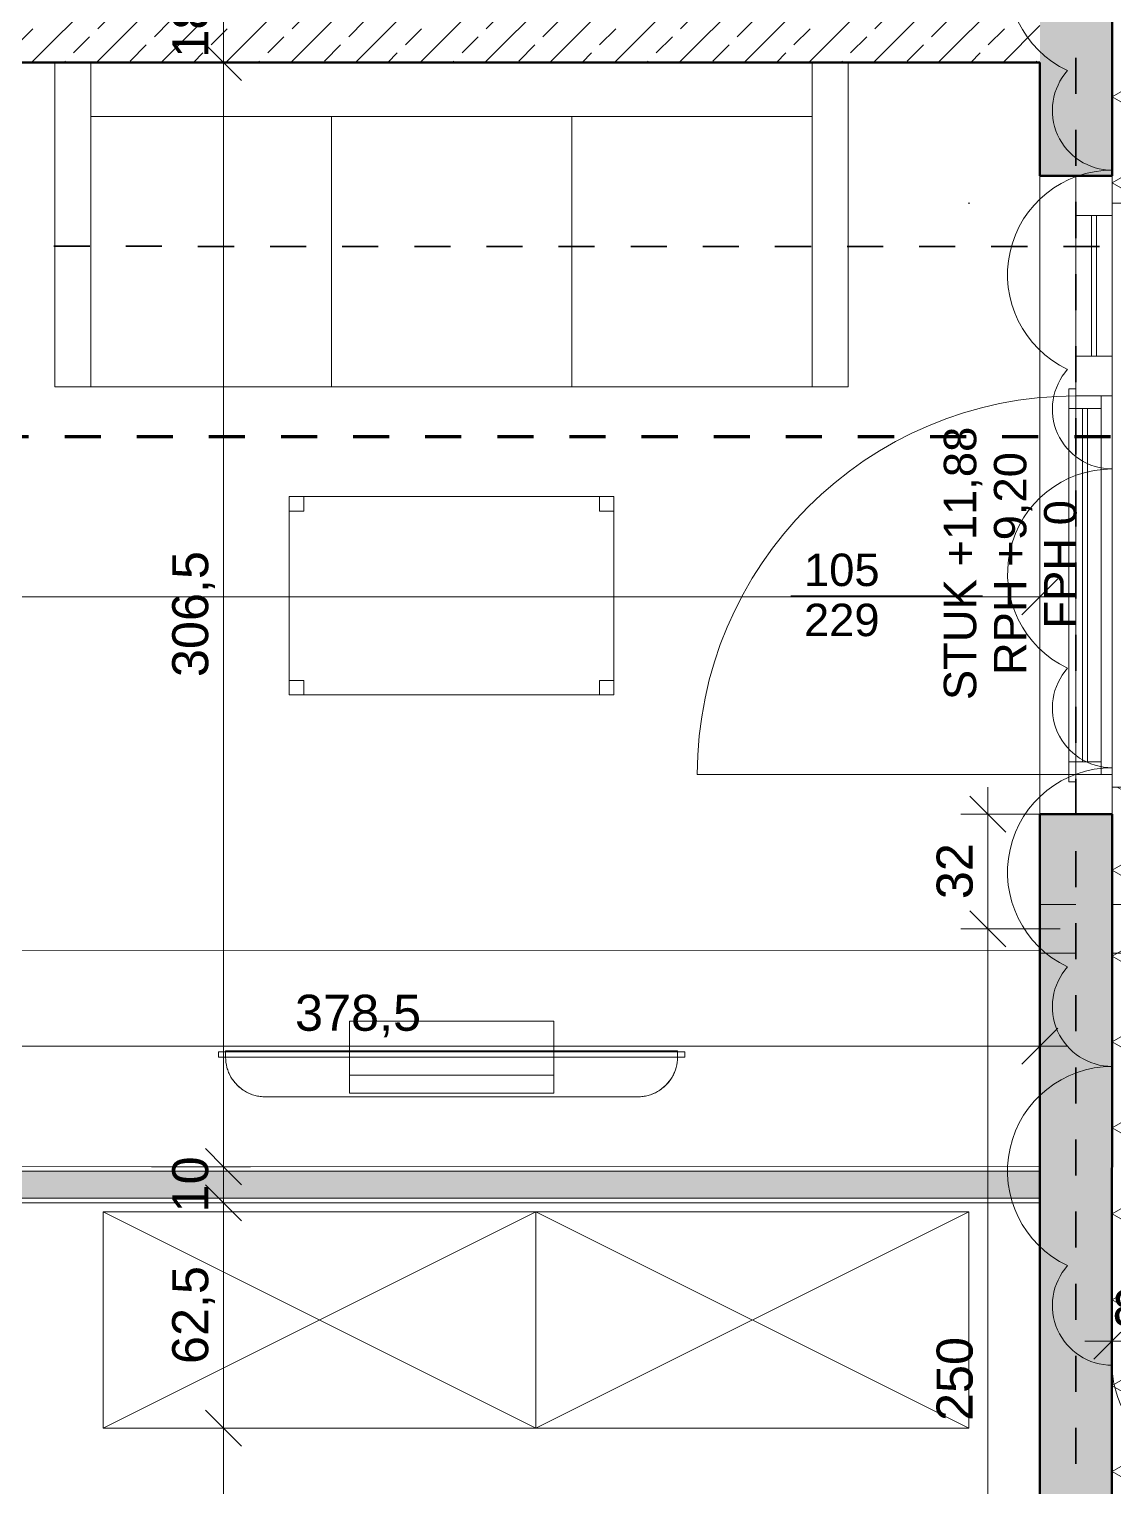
# Model space of a CAD drawing. Header units: metres. Extents: x -67.4 to -27.2, y 43.9 to 89.6.
# Drawn here: x -40.511 to -37.503, y 65.463 to 69.506 of the extents above; entities that cross this region are included whole.
import ezdxf

# ---------------------------------------------------------------- set-up
doc = ezdxf.new("R2010")
doc.units = ezdxf.units.M
for name, pattern in [('Achse', [0.009, 0.005, -0.002, 0, -0.002]), ('Strich Punkt Mittel', [0.015875, 0.00635, -0.004763, 0, -0.004763]), ('Verdeckt', [0.003, 0.002, -0.001])]:
    doc.linetypes.add(name, pattern=pattern)
for name, color, linetype, lineweight in [('A-DETL-GENF_', 92, 'Continuous', 13), ('A-GLAZ-IDEN_', 152, 'Continuous', 9), ('A_2D', 7, 'Continuous', 13), ('A_Bemassung-50_', 4, 'Continuous', 9), ('A_Bemassung_', 4, 'Continuous', 9), ('A_Decken', 8, 'Continuous', 13), ('A_Durchbruch', 7, 'Verdeckt', 5), ('A_Moebel', 6, 'Continuous', 13), ('A_Raeume_', 7, 'Continuous', 5), ('A_Raster_', 1, 'Continuous', 9), ('A_Waende', 7, 'Continuous', 13), ('G-ANNO-REVC_', 71, 'Continuous', 9), ('G-ANNO-SYMB_', 111, 'Continuous', 9)]:
    doc.layers.add(name, color=color, linetype=linetype, lineweight=lineweight)
doc.styles.add('Arial_2', font='arial.ttf', dxfattribs={"height": 0.09})
doc.styles.add('Arial_5', font='arial.ttf', dxfattribs={"height": 0.1})
doc.dimstyles.new('WGA-Bemaßung_4', dxfattribs={"dimscale": 0.3048, "dimtxt": 0.102026, "dimasz": 0.328084, "dimexe": 0.246063, "dimexo": 0.0625, "dimgap": 0.04101, "dimtad": 1, "dimdec": 1, "dimlfac": 100, "dimrnd": 0.5, "dimdsep": 46, "dimtxsty": 'Arial_5', "dimblk1": 'OBLIQUE', "dimblk2": 'OBLIQUE', "dimsah": 1, "dimcen": 0.09, "dimdle": 0.246063, "dimazin": 2, "dimtfac": 1, "dimtdec": 4, "dimtix": 1, "dimtmove": 2, "dimatfit": 3, "dimfxl": 0.656168, "dimfxlon": 1, "dimtvp": 1, "dimtolj": 1, "dimtzin": 0, "dimarcsym": 2})
doc.dimstyles.new('WGA-Bemaßung_5', dxfattribs={"dimscale": 0.3048, "dimtxt": 0.102026, "dimasz": 0.328084, "dimexe": 0.246063, "dimexo": 0.0625, "dimgap": 0.04101, "dimtad": 1, "dimdec": 1, "dimlfac": 100, "dimrnd": 0.5, "dimdsep": 46, "dimtxsty": 'Arial_5', "dimblk1": 'OBLIQUE', "dimblk2": 'OBLIQUE', "dimsah": 1, "dimcen": 0.09, "dimdle": 0.246063, "dimazin": 2, "dimtfac": 1, "dimtdec": 4, "dimtix": 1, "dimtmove": 0, "dimatfit": 3, "dimfxl": 0.656168, "dimfxlon": 1, "dimtvp": 1, "dimtolj": 1, "dimtzin": 0, "dimarcsym": 2})
pattern_1 = [(45, (0, 0), (-0.08980256, 0.08980256), []), (45, (0.0898, 0), (-0.08980256, 0.08980256), [0.0635, -0.03175])]

# ---------------------------------------------------------------- blocks, each defined once
blk = doc.blocks.new('Moeb_Tisch - 900x550-V23-263_PP_03DG_BT2')
at = {"layer": 'A_Moebel', "color": 8}
for p, q in [((-0.0741, 0.8106), (-0.6241, 0.8106)), ((-0.6241, 0.8106), (-0.6241, -0.0894)), ((-0.5841, 0.8106), (-0.6241, 0.8106)), ((-0.6241, 0.8106), (-0.6241, 0.7706)), ((-0.6241, 0.7706), (-0.6241, 0.8106)), ((-0.6241, 0.8106), (-0.5841, 0.8106)), ((-0.0741, 0.8106), (-0.6241, 0.8106)), ((-0.6241, 0.8106), (-0.6241, -0.0894)), ((-0.6241, -0.0894), (-0.6241, 0.8106)), ((-0.6241, 0.8106), (-0.0741, 0.8106)), ((-0.5841, 0.7706), (-0.5841, 0.8106)), ((-0.5841, 0.8106), (-0.5841, 0.7706)), ((-0.0741, 0.8106), (-0.1141, 0.8106)), ((-0.1141, 0.8106), (-0.1141, 0.7706)), ((-0.1141, 0.7706), (-0.1141, 0.8106)), ((-0.1141, 0.8106), (-0.0741, 0.8106)), ((-0.0741, -0.0894), (-0.0741, 0.8106)), ((-0.0741, 0.7706), (-0.0741, 0.8106)), ((-0.0741, 0.8106), (-0.0741, 0.7706)), ((-0.0741, -0.0894), (-0.0741, 0.8106)), ((-0.0741, 0.8106), (-0.0741, -0.0894)), ((-0.6241, 0.7706), (-0.5841, 0.7706)), ((-0.5841, 0.7706), (-0.6241, 0.7706)), ((-0.1141, 0.7706), (-0.0741, 0.7706)), ((-0.0741, 0.7706), (-0.1141, 0.7706)), ((-0.5841, -0.0494), (-0.6241, -0.0494)), ((-0.6241, -0.0494), (-0.6241, -0.0894)), ((-0.6241, -0.0894), (-0.6241, -0.0494)), ((-0.6241, -0.0494), (-0.5841, -0.0494)), ((-0.5841, -0.0894), (-0.5841, -0.0494)), ((-0.5841, -0.0494), (-0.5841, -0.0894)), ((-0.0741, -0.0494), (-0.1141, -0.0494)), ((-0.1141, -0.0494), (-0.1141, -0.0894)), ((-0.1141, -0.0894), (-0.1141, -0.0494)), ((-0.1141, -0.0494), (-0.0741, -0.0494)), ((-0.0741, -0.0894), (-0.0741, -0.0494)), ((-0.0741, -0.0494), (-0.0741, -0.0894)), ((-0.6241, -0.0894), (-0.0741, -0.0894)), ((-0.6241, -0.0894), (-0.5841, -0.0894)), ((-0.5841, -0.0894), (-0.6241, -0.0894)), ((-0.6241, -0.0894), (-0.0741, -0.0894)), ((-0.0741, -0.0894), (-0.6241, -0.0894)), ((-0.1141, -0.0894), (-0.0741, -0.0894)), ((-0.0741, -0.0894), (-0.1141, -0.0894))]:
    blk.add_line(p, q, dxfattribs=at)
blk = doc.blocks.new('Moeb_Sofa - Sofa 220x90-3798868-263_PP_03DG_BT2')
at = {"layer": 'A_Moebel', "color": 8}
for p, q in [((-1.1, 0.45), (1.1, 0.45)), ((-1.1, -0.45), (-1.1, 0.45)), ((-1, -0.45), (-1, 0.45)), ((-0.3333, -0.3), (-0.3333, 0.45)), ((0.3333, -0.3), (0.3333, 0.45)), ((1, -0.45), (1, 0.45)), ((1.1, 0.45), (1.1, -0.45)), ((-1, -0.3), (1, -0.3))]:
    blk.add_line(p, q, dxfattribs=at)
blk = doc.blocks.new('Moeb_Schrank - Schrank_2m_60cm-3836540-263_PP_03DG_BT2')
at = {"layer": 'A_Moebel', "color": 8}
for p, q in [((0, 0), (1.2, -0.6)), ((0, -0.6), (1.2, 0)), ((1.2, 0), (0, 0)), ((0, 0), (0, -0.6)), ((0, -0.6), (0, 0)), ((0, 0), (1.2, 0)), ((1.2, -0.6), (1.2, 0)), ((1.2, 0), (1.2, -0.6)), ((0, -0.6), (1.2, -0.6)), ((1.2, -0.6), (0, -0.6))]:
    blk.add_line(p, q, dxfattribs=at)
blk = doc.blocks.new('Moeb_TV - 48 Zoll-V27-263_PP_03DG_BT2')
at = {"layer": 'A_Moebel', "lineweight": 5}
for p, q in [((0.5126, 0.0585), (-0.5205, 0.0585)), ((0.5126, 0.0585), (-0.5205, 0.0585)), ((-0.2872, -0.0015), (-0.2872, 0.0485)), ((-0.2872, 0.0485), (-0.2872, -0.0515)), ((0.2793, 0.0485), (-0.2872, 0.0485)), ((0.2793, 0.0485), (0.2793, -0.0015)), ((0.2793, -0.0515), (0.2793, 0.0485)), ((-0.2872, -0.0515), (-0.2872, -0.0015)), ((0.2793, -0.0015), (-0.2872, -0.0015)), ((0.2793, -0.0015), (0.2793, -0.0515)), ((-0.6505, -0.0515), (-0.6505, -0.0665)), ((-0.6499, -0.0515), (-0.6505, -0.0515)), ((-0.6355, -0.0515), (-0.6505, -0.0515)), ((-0.6505, -0.0665), (-0.6355, -0.0665)), ((-0.6505, -0.0665), (-0.6499, -0.0665)), ((-0.6484, -0.0515), (-0.6499, -0.0515)), ((-0.6499, -0.0665), (-0.6484, -0.0665)), ((-0.6461, -0.0515), (-0.6484, -0.0515)), ((-0.6484, -0.0665), (-0.6461, -0.0665)), ((-0.643, -0.0515), (-0.6461, -0.0515)), ((-0.6461, -0.0665), (-0.643, -0.0665)), ((-0.6393, -0.0515), (-0.643, -0.0515)), ((-0.643, -0.0665), (-0.6393, -0.0665)), ((-0.6355, -0.0515), (-0.6393, -0.0515)), ((-0.6393, -0.0665), (-0.6355, -0.0665)), ((-0.6305, -0.0515), (-0.6355, -0.0515)), ((-0.6355, -0.0515), (0.6276, -0.0515)), ((0.6276, -0.0665), (-0.6355, -0.0665)), ((-0.6355, -0.0665), (-0.6305, -0.0665)), ((0.6226, -0.0515), (-0.6305, -0.0515)), ((-0.6305, -0.0515), (0.6226, -0.0515)), ((-0.6305, -0.0515), (-0.6305, -0.0665)), ((-0.6305, -0.0515), (-0.6305, -0.0665)), ((-0.2872, -0.0515), (-0.6305, -0.0515)), ((0.6226, -0.0515), (-0.6305, -0.0515)), ((-0.6305, -0.0515), (0.6226, -0.0515)), ((-0.6305, -0.0515), (-0.6305, -0.0665)), ((-0.6305, -0.0515), (-0.6305, -0.0665)), ((-0.6305, -0.0515), (0.6226, -0.0515)), ((0.6226, -0.0515), (-0.6305, -0.0515)), ((-0.6305, -0.0665), (-0.6305, -0.0695)), ((-0.6305, -0.0665), (-0.6305, -0.0695)), ((-0.6305, -0.0665), (-0.5705, -0.0665)), ((-0.5705, -0.0665), (-0.6305, -0.0665)), ((-0.6305, -0.0665), (0.6226, -0.0665)), ((0.6226, -0.0695), (-0.6305, -0.0695)), ((-0.6305, -0.0695), (-0.5705, -0.0695)), ((-0.5705, -0.0665), (0.5626, -0.0665)), ((0.5626, -0.0665), (-0.5705, -0.0665)), ((-0.5705, -0.0695), (-0.5705, -0.0665)), ((-0.5705, -0.0665), (-0.5705, -0.0695)), ((-0.5705, -0.0665), (0.5626, -0.0665)), ((0.5626, -0.0665), (-0.5705, -0.0665)), ((-0.5705, -0.0695), (0.5626, -0.0695)), ((-0.5705, -0.0695), (0.5626, -0.0695)), ((0.5626, -0.0695), (-0.5705, -0.0695)), ((-0.2872, -0.0515), (-0.2872, -0.0665)), ((-0.2872, -0.0665), (-0.2872, -0.0515)), ((-0.2872, -0.0515), (0.2793, -0.0515)), ((-0.2872, -0.0515), (0.2793, -0.0515)), ((0.2793, -0.0515), (-0.2872, -0.0515)), ((-0.2872, -0.0665), (-0.2872, -0.0695)), ((-0.2872, -0.0695), (-0.2872, -0.0665)), ((-0.2872, -0.0695), (-0.2872, -0.1515)), ((-0.2872, -0.1515), (-0.2872, -0.0695)), ((0.2793, -0.0515), (0.2793, -0.0665)), ((0.2793, -0.0665), (0.2793, -0.0515)), ((0.6226, -0.0515), (0.2793, -0.0515)), ((0.2793, -0.0665), (0.2793, -0.0695)), ((0.2793, -0.0695), (0.2793, -0.0665)), ((0.2793, -0.0695), (0.2793, -0.1515)), ((0.2793, -0.1515), (0.2793, -0.0695)), ((0.5626, -0.0665), (0.5626, -0.0695)), ((0.5626, -0.0665), (0.5626, -0.0695)), ((0.5626, -0.0665), (0.6226, -0.0665)), ((0.6226, -0.0665), (0.5626, -0.0665)), ((0.5626, -0.0695), (0.6226, -0.0695)), ((0.6226, -0.0665), (0.6226, -0.0515)), ((0.6226, -0.0515), (0.6226, -0.0665)), ((0.6276, -0.0515), (0.6226, -0.0515)), ((0.6226, -0.0665), (0.6226, -0.0515)), ((0.6226, -0.0515), (0.6226, -0.0665)), ((0.6226, -0.0695), (0.6226, -0.0665)), ((0.6226, -0.0665), (0.6226, -0.0695)), ((0.6226, -0.0665), (0.6276, -0.0665)), ((0.6426, -0.0515), (0.6276, -0.0515)), ((0.6314, -0.0515), (0.6276, -0.0515)), ((0.6276, -0.0665), (0.6314, -0.0665)), ((0.6276, -0.0665), (0.6426, -0.0665)), ((0.6351, -0.0515), (0.6314, -0.0515)), ((0.6314, -0.0665), (0.6351, -0.0665)), ((0.6382, -0.0515), (0.6351, -0.0515)), ((0.6351, -0.0665), (0.6382, -0.0665)), ((0.6406, -0.0515), (0.6382, -0.0515)), ((0.6382, -0.0665), (0.6406, -0.0665)), ((0.6421, -0.0515), (0.6406, -0.0515)), ((0.6406, -0.0665), (0.6421, -0.0665)), ((0.6426, -0.0515), (0.6421, -0.0515)), ((0.6421, -0.0665), (0.6426, -0.0665)), ((0.6426, -0.0665), (0.6426, -0.0515)), ((0.2793, -0.1515), (-0.2872, -0.1515)), ((0.2793, -0.1515), (-0.2872, -0.1515))]:
    blk.add_line(p, q, dxfattribs=at)
for centre, start, end in [((-0.5205, -0.0515), 120, 135), ((-0.5205, -0.0515), 105, 120), ((-0.5205, -0.0515), 90, 105), ((0.5126, -0.0515), 75, 90), ((0.5126, -0.0515), 60, 75), ((0.5126, -0.0515), 45, 60), ((-0.5205, -0.0515), 150, 165), ((-0.5205, -0.0515), 135, 150), ((0.5126, -0.0515), 30, 45), ((0.5126, -0.0515), 15, 30), ((-0.5205, -0.0515), 165, 180), ((0.5126, -0.0515), 0, 15)]:
    blk.add_arc(centre, 0.11, start, end, dxfattribs=at)
for points in [[(-0.5205, 0.0585), (-0.5254, 0.0585), (-0.535, 0.0579), (-0.549, 0.0551), (-0.5604, 0.0512), (-0.5692, 0.0473), (-0.5755, 0.0439), (-0.5816, 0.0401), (-0.5875, 0.0359), (-0.5931, 0.0313), (-0.5983, 0.0264), (-0.6032, 0.0211), (-0.6078, 0.0156), (-0.612, 0.0097), (-0.617, 0.0015), (-0.6224, -0.0092), (-0.6286, -0.0275), (-0.6304, -0.0419), (-0.6305, -0.0515)], [(0.5126, 0.0585), (0.5174, 0.0585), (0.527, 0.0579), (0.5411, 0.0551), (0.5525, 0.0512), (0.5613, 0.0473), (0.5676, 0.0439), (0.5737, 0.0401), (0.5796, 0.0359), (0.5851, 0.0313), (0.5904, 0.0264), (0.5953, 0.0211), (0.5999, 0.0156), (0.6041, 0.0097), (0.6092, 0.0015), (0.6145, -0.0092), (0.6207, -0.0275), (0.6226, -0.0419), (0.6226, -0.0515)]]:
    blk.add_open_spline(points, degree=3, knots=[0, 0, 0, 0, 0.083333, 0.166667, 0.25, 0.291667, 0.333333, 0.375, 0.416667, 0.458333, 0.5, 0.541667, 0.583333, 0.625, 0.666667, 0.75, 0.833333, 1, 1, 1, 1], dxfattribs=at)
blk = doc.blocks.new('Moeb_Schrank - Sideboard_50cm-V28-263_PP_03DG_BT2')
at = {"layer": 'A_Moebel', "color": 8}
for p, q in [((3.7844, 0.6), (0, 0.6)), ((0, 0.6), (3.7844, 0.6)), ((3.7844, 0.6), (3.7844, 0)), ((3.7844, 0), (0, 0))]:
    blk.add_line(p, q, dxfattribs=at)
blk = doc.blocks.new('Allg_Rollladenkasten - 0130x0270-V93-263_PP_03DG_BT2')
at = {"layer": 'A_2D'}
for p, q in [((-0.81, -0.0793), (-0.81, -0.0743)), ((-0.81, -0.0743), (-0.805, -0.0743)), ((-0.81, -0.2043), (-0.81, -0.0793)), ((-0.805, -0.0743), (0.805, -0.0743)), ((0.805, -0.0743), (0.81, -0.0743)), ((0.81, -0.0743), (0.81, -0.2043)), ((-0.81, -0.2043), (0.805, -0.2043)), ((-0.81, -0.2043), (0.81, -0.2043)), ((-0.81, -0.2043), (-0.81, -0.2343)), ((0.81, -0.2343), (-0.81, -0.2343)), ((0.805, -0.2043), (0.81, -0.2043)), ((0.81, -0.2343), (0.81, -0.2043)), ((-0.81, -0.633), (-0.81, -0.629))]:
    blk.add_line(p, q, dxfattribs=at)
at = {"layer": 'A_Durchbruch'}
for p, q in [((-0.81, -0.0743), (-0.81, -0.2343)), ((0.81, -0.0743), (-0.81, -0.0743)), ((-0.805, -0.0793), (-0.805, -0.1993)), ((0.805, -0.0793), (-0.805, -0.0793)), ((0.805, -0.1993), (0.805, -0.0793)), ((0.81, -0.2343), (0.81, -0.0743)), ((-0.805, -0.1993), (0.805, -0.1993)), ((-0.81, -0.2343), (0.81, -0.2343)), ((-0.81, -0.2343), (0.81, -0.2343))]:
    blk.add_line(p, q, dxfattribs=at)
blk = doc.blocks.new('Allg_Nachströmöffnung1 - DN 135-V97-263_PP_03DG_BT2')
at = {"layer": 'A-DETL-GENF_', "linetype": 'Verdeckt', "lineweight": 5}
for points in [[(0.0575, -0.1), (0.125, 0), (0.0575, 0.1), (0.0575, -0.0848)], [(0.125, 0), (0.1925, -0.1), (0.1925, 0.1)]]:
    blk.add_hatch(color=256, dxfattribs=at).paths.add_polyline_path(points)
at = {"layer": 'A_Durchbruch'}
for p, q in [((0.0575, 0.1), (0.0575, -0.26)), ((0.1925, 0.1), (0.1925, -0.26))]:
    blk.add_line(p, q, dxfattribs=at)
blk = doc.blocks.new('Fens_Tuer_2tlg - DK_DF_SL_1770x2680_Terrassentür DG BT2-10478777-263_PP_03DG_BT2')
at = {"layer": 'A_2D', "lineweight": 5}
for p, q in [((-0.775, 0), (-0.775, 1.05)), ((-0.885, 0.1), (0.885, 0.1)), ((-0.885, 0.1), (0.885, 0.1)), ((-0.885, 0.1), (0.885, 0.1)), ((-0.885, -0.1), (-0.885, 0.1)), ((-0.885, 0.1), (-0.885, -0.1)), ((0.885, 0.1), (0.885, -0.1)), ((0.885, -0.1), (0.885, 0.1)), ((-0.795, 0.02), (-0.74, 0.02)), ((-0.795, 0), (-0.795, 0.02)), ((-0.795, 0.02), (-0.795, 0)), ((0.295, 0.02), (-0.795, 0.02)), ((-0.74, 0.02), (-0.74, -0.07)), ((-0.74, -0.07), (-0.74, 0.02)), ((-0.74, 0.02), (0.24, 0.02)), ((0.24, 0.02), (0.295, 0.02)), ((0.24, -0.07), (0.24, 0.02)), ((0.24, -0.07), (0.24, 0.02)), ((0.295, 0.02), (0.295, 0)), ((0.295, 0.02), (0.295, 0)), ((-0.885, -0.1), (-0.885, 0)), ((-0.885, 0), (-0.775, 0)), ((-0.885, 0), (0.885, 0)), ((-0.885, -0.1), (-0.885, 0)), ((-0.775, 0), (-0.795, 0)), ((-0.795, 0), (0.295, 0)), ((-0.775, -0.07), (-0.775, 0)), ((-0.775, 0), (-0.775, -0.07)), ((0.275, 0), (-0.775, 0)), ((-0.775, 0), (-0.775, -0.1)), ((0.275, 0), (-0.775, 0)), ((-0.775, -0.1), (-0.775, 0)), ((-0.74, -0.018), (0.24, -0.018)), ((-0.74, -0.032), (-0.74, -0.018)), ((-0.74, -0.018), (-0.74, -0.032)), ((0.24, -0.018), (-0.74, -0.018)), ((0.24, -0.032), (-0.74, -0.032)), ((-0.74, -0.032), (0.24, -0.032)), ((0.24, -0.018), (0.24, -0.032)), ((0.24, -0.032), (0.24, -0.018)), ((0.275, 0), (0.275, -0.07)), ((0.295, 0), (0.275, 0)), ((0.275, 0), (0.275, -0.07)), ((0.275, -0.1), (0.275, 0)), ((0.275, 0), (0.385, 0)), ((0.275, -0.1), (0.275, 0)), ((0.385, 0), (0.385, -0.1)), ((0.775, 0), (0.385, 0)), ((0.385, -0.1), (0.385, 0)), ((0.775, -0.1), (0.775, 0)), ((0.775, 0), (0.885, 0)), ((0.775, -0.1), (0.775, 0)), ((0.885, 0), (0.885, -0.1)), ((0.885, -0.1), (0.885, 0)), ((-0.74, -0.07), (-0.775, -0.07)), ((-0.775, -0.07), (0.275, -0.07)), ((0.24, -0.07), (-0.74, -0.07)), ((0.275, -0.07), (0.24, -0.07)), ((0.385, -0.043), (0.775, -0.043)), ((0.385, -0.057), (0.385, -0.043)), ((0.385, -0.043), (0.385, -0.057)), ((0.775, -0.043), (0.385, -0.043)), ((0.775, -0.057), (0.385, -0.057)), ((0.385, -0.057), (0.775, -0.057)), ((0.775, -0.043), (0.775, -0.057)), ((0.775, -0.057), (0.775, -0.043)), ((-0.885, -0.1), (0.885, -0.1)), ((0.885, -0.1), (-0.885, -0.1)), ((-0.775, -0.1), (-0.885, -0.1)), ((0.885, -0.1), (-0.885, -0.1)), ((-0.775, -0.1), (0.275, -0.1)), ((0.385, -0.1), (0.275, -0.1)), ((0.385, -0.1), (0.775, -0.1)), ((0.885, -0.1), (0.775, -0.1)), ((-0.81, -0.26), (0.81, -0.26))]:
    blk.add_line(p, q, dxfattribs=at)
blk.add_arc((-0.775, 0), 1.05, 360, 90, dxfattribs=at)
blk = doc.blocks.new('BS_Fens_Tuer - unten-7645928-263_PP_03DG_BT2')
at = {"layer": 'A-GLAZ-IDEN_'}
blk.add_line((0, 0.000124), (0, -0.010513), dxfattribs=at)
blk = doc.blocks.new('DIMBLOCK404-263_PP_03DG_BT2')
at = {"layer": 'A_Bemassung-50_', "transparency": 16777216}
for p, q in [((-37.7084, 66.6856), (-37.7084, 66.8856)), ((-41.4928, 66.6857), (-41.4928, 66.7607)), ((-41.4928, 66.6857), (-37.6334, 66.6856)), ((-41.4928, 66.6857), (-41.4928, 66.4857)), ((-37.7084, 66.6856), (-37.7084, 66.6106))]:
    blk.add_line(p, q, dxfattribs=at)
at = {"layer": 'A_Bemassung-50_', "lineweight": 35, "transparency": 16777216}
for p, q in [((-41.4928, 66.6857), (-41.4428, 66.7357)), ((-37.7084, 66.6856), (-37.6584, 66.7356)), ((-41.4928, 66.6857), (-41.5428, 66.6357)), ((-37.7084, 66.6856), (-37.7584, 66.6356))]:
    blk.add_line(p, q, dxfattribs=at)
at = {"layer": 'A_Bemassung-50_', "color": 0, "transparency": 16777216, "insert": (-39.7741, 66.828), "char_height": 0.1, "width": 0.416266, "attachment_point": 1, "rotation": 359.9983, "line_spacing_factor": 0.941778, "style": 'Arial_5'}
blk.add_mtext('378,5', dxfattribs=at)
blk = doc.blocks.new('_Oblique')
at = {"color": 0, "linetype": 'ByBlock', "lineweight": -2}
blk.add_line((-0.5, -0.5), (0.5, 0.5), dxfattribs=at)
blk = doc.blocks.new('DIMBLOCK426-263_PP_03DG_BT2')
at = {"layer": 'A_Bemassung-50_', "lineweight": 35, "transparency": 16777216}
for p, q in [((-39.9725, 65.6261), (-40.0225, 65.6761)), ((-39.9725, 65.6261), (-39.9225, 65.5761)), ((-39.9726, 62.7736), (-40.0226, 62.8236)), ((-39.9726, 62.7736), (-39.9226, 62.7236))]:
    blk.add_line(p, q, dxfattribs=at)
at = {"layer": 'A_Bemassung-50_', "transparency": 16777216}
for p, q in [((-39.9725, 65.6261), (-40.1725, 65.6261)), ((-39.9726, 62.7736), (-39.9725, 65.6261)), ((-39.9725, 65.6261), (-39.8975, 65.6261)), ((-39.9726, 62.7736), (-40.1726, 62.7736)), ((-39.9726, 62.7736), (-39.8976, 62.7736))]:
    blk.add_line(p, q, dxfattribs=at)
at = {"layer": 'A_Bemassung-50_', "color": 0, "transparency": 16777216, "insert": (-40.1149, 64.0264), "char_height": 0.1, "width": 0.416266, "attachment_point": 1, "rotation": 90, "line_spacing_factor": 0.941778, "style": 'Arial_5'}
blk.add_mtext('285,5', dxfattribs=at)
blk = doc.blocks.new('DIMBLOCK427-263_PP_03DG_BT2')
at = {"layer": 'A_Bemassung-50_', "lineweight": 35, "transparency": 16777216}
for p, q in [((-39.9725, 66.2511), (-40.0225, 66.3011)), ((-39.9725, 66.2511), (-39.9225, 66.2011)), ((-39.9725, 65.6261), (-40.0225, 65.6761)), ((-39.9725, 65.6261), (-39.9225, 65.5761))]:
    blk.add_line(p, q, dxfattribs=at)
at = {"layer": 'A_Bemassung-50_', "transparency": 16777216}
for p, q in [((-39.9725, 66.2511), (-40.1725, 66.2511)), ((-39.9725, 65.6261), (-39.9725, 66.2511)), ((-39.9725, 66.2511), (-39.8975, 66.2511)), ((-39.9725, 65.6261), (-40.1725, 65.6261)), ((-39.9725, 65.6261), (-39.8975, 65.6261))]:
    blk.add_line(p, q, dxfattribs=at)
at = {"layer": 'A_Bemassung-50_', "color": 0, "transparency": 16777216, "insert": (-40.1148, 65.8037), "char_height": 0.1, "width": 0.323972, "attachment_point": 1, "rotation": 90, "line_spacing_factor": 0.941778, "style": 'Arial_5'}
blk.add_mtext('62,5', dxfattribs=at)
blk = doc.blocks.new('DIMBLOCK428-263_PP_03DG_BT2')
at = {"layer": 'A_Bemassung-50_', "lineweight": 35, "transparency": 16777216}
for p, q in [((-39.9725, 66.3511), (-40.0225, 66.4011)), ((-39.9725, 66.3511), (-39.9225, 66.3011)), ((-39.9725, 66.2511), (-40.0225, 66.3011)), ((-39.9725, 66.2511), (-39.9225, 66.2011))]:
    blk.add_line(p, q, dxfattribs=at)
at = {"layer": 'A_Bemassung-50_', "transparency": 16777216}
for p, q in [((-39.9725, 66.3511), (-40.1725, 66.3511)), ((-39.9725, 66.2511), (-39.9725, 66.3511)), ((-39.9725, 66.3511), (-39.8975, 66.3511)), ((-39.9725, 66.2511), (-40.1725, 66.2511)), ((-39.9725, 66.2511), (-39.8975, 66.2511))]:
    blk.add_line(p, q, dxfattribs=at)
at = {"layer": 'A_Bemassung-50_', "color": 0, "transparency": 16777216, "insert": (-40.1148, 66.2242), "char_height": 0.1, "width": 0.184588, "attachment_point": 1, "rotation": 90, "line_spacing_factor": 0.941778, "style": 'Arial_5'}
blk.add_mtext('10', dxfattribs=at)
blk = doc.blocks.new('DIMBLOCK429-263_PP_03DG_BT2')
at = {"layer": 'A_Bemassung-50_', "lineweight": 35, "transparency": 16777216}
for p, q in [((-39.9724, 69.4138), (-40.0224, 69.4638)), ((-39.9724, 69.4138), (-39.9224, 69.3637)), ((-39.9725, 66.3511), (-40.0225, 66.4011)), ((-39.9725, 66.3511), (-39.9225, 66.3011))]:
    blk.add_line(p, q, dxfattribs=at)
at = {"layer": 'A_Bemassung-50_', "transparency": 16777216}
for p, q in [((-39.9724, 69.4138), (-40.1724, 69.4138)), ((-39.9725, 66.3511), (-39.9724, 69.4138)), ((-39.9724, 69.4138), (-39.8974, 69.4137)), ((-39.9725, 66.3511), (-40.1725, 66.3511)), ((-39.9725, 66.3511), (-39.8975, 66.3511))]:
    blk.add_line(p, q, dxfattribs=at)
at = {"layer": 'A_Bemassung-50_', "color": 0, "transparency": 16777216, "insert": (-40.1148, 67.709), "char_height": 0.1, "width": 0.416266, "attachment_point": 1, "rotation": 90, "line_spacing_factor": 0.941778, "style": 'Arial_5'}
blk.add_mtext('306,5', dxfattribs=at)
blk = doc.blocks.new('DIMBLOCK430-263_PP_03DG_BT2')
at = {"layer": 'A_Bemassung-50_', "lineweight": 35, "transparency": 16777216}
for p, q in [((-39.9724, 69.5938), (-40.0224, 69.6438)), ((-39.9724, 69.5938), (-39.9224, 69.5437)), ((-39.9724, 69.4138), (-40.0224, 69.4638)), ((-39.9724, 69.4138), (-39.9224, 69.3637))]:
    blk.add_line(p, q, dxfattribs=at)
at = {"layer": 'A_Bemassung-50_', "transparency": 16777216}
for p, q in [((-39.9724, 69.5938), (-40.1724, 69.5938)), ((-39.9724, 69.4138), (-39.9724, 69.5938)), ((-39.9724, 69.5938), (-39.8974, 69.5937)), ((-39.9724, 69.4138), (-40.1724, 69.4138)), ((-39.9724, 69.4138), (-39.8974, 69.4137))]:
    blk.add_line(p, q, dxfattribs=at)
at = {"layer": 'A_Bemassung-50_', "color": 0, "transparency": 16777216, "insert": (-40.1147, 69.4268), "char_height": 0.1, "width": 0.184588, "attachment_point": 1, "rotation": 90, "line_spacing_factor": 0.941778, "style": 'Arial_5'}
blk.add_mtext('18', dxfattribs=at)
blk = doc.blocks.new('DIMBLOCK472-263_PP_03DG_BT2')
at = {"layer": 'A_Bemassung-50_', "transparency": 16777216}
for p, q in [((-45.0284, 67.9318), (-45.0284, 68.1318)), ((-37.7084, 67.9316), (-37.7084, 68.1316)), ((-45.0284, 67.9318), (-37.6334, 67.9316)), ((-45.0284, 67.9318), (-45.0284, 67.8568)), ((-37.7084, 67.9316), (-37.7084, 67.8566))]:
    blk.add_line(p, q, dxfattribs=at)
at = {"layer": 'A_Bemassung-50_', "lineweight": 35, "transparency": 16777216}
for p, q in [((-45.0284, 67.9318), (-44.9784, 67.9818)), ((-37.7084, 67.9316), (-37.6584, 67.9816)), ((-45.0284, 67.9318), (-45.0784, 67.8818)), ((-37.7084, 67.9316), (-37.7584, 67.8816))]:
    blk.add_line(p, q, dxfattribs=at)
at = {"layer": 'A_Bemassung-50_', "color": 0, "transparency": 16777216, "insert": (-41.0747, 68.074), "char_height": 0.1, "width": 0.276883, "attachment_point": 1, "rotation": 359.9983, "line_spacing_factor": 0.941778, "style": 'Arial_5'}
blk.add_mtext('732', dxfattribs=at)
blk = doc.blocks.new('DIMBLOCK495-263_PP_03DG_BT2')
at = {"layer": 'A_Bemassung-50_', "transparency": 16777216}
for p, q in [((-37.8526, 67.4037), (-37.8526, 67.0111)), ((-37.8526, 67.3287), (-37.9276, 67.3287)), ((-37.8526, 67.3287), (-37.6526, 67.3287)), ((-37.8526, 67.0111), (-37.9276, 67.0111)), ((-37.8526, 67.0111), (-37.6526, 67.0111))]:
    blk.add_line(p, q, dxfattribs=at)
at = {"layer": 'A_Bemassung-50_', "lineweight": 35, "transparency": 16777216}
for p, q in [((-37.8526, 67.3287), (-37.9026, 67.3787)), ((-37.8526, 67.3287), (-37.8026, 67.2787)), ((-37.8526, 67.0111), (-37.9026, 67.0611)), ((-37.8526, 67.0111), (-37.8026, 66.9611))]:
    blk.add_line(p, q, dxfattribs=at)
at = {"layer": 'A_Bemassung-50_', "color": 0, "transparency": 16777216, "insert": (-37.9949, 67.093), "char_height": 0.1, "width": 0.184588, "attachment_point": 1, "rotation": 90, "line_spacing_factor": 0.941778, "style": 'Arial_5'}
blk.add_mtext('32', dxfattribs=at)
blk = doc.blocks.new('DIMBLOCK496-263_PP_03DG_BT2')
at = {"layer": 'A_Bemassung-50_', "lineweight": 35, "transparency": 16777216}
for p, q in [((-37.8526, 67.0111), (-37.9026, 67.0611)), ((-37.8526, 67.0111), (-37.8026, 66.9611)), ((-37.8527, 64.5111), (-37.9027, 64.5611)), ((-37.8527, 64.5111), (-37.8027, 64.4611))]:
    blk.add_line(p, q, dxfattribs=at)
at = {"layer": 'A_Bemassung-50_', "transparency": 16777216}
for p, q in [((-37.8526, 67.0111), (-37.9276, 67.0111)), ((-37.8526, 67.0111), (-37.8527, 64.4361)), ((-37.8526, 67.0111), (-37.6526, 67.0111)), ((-37.8527, 64.5111), (-37.9277, 64.5111)), ((-37.8527, 64.5111), (-37.6527, 64.5111))]:
    blk.add_line(p, q, dxfattribs=at)
at = {"layer": 'A_Bemassung-50_', "color": 0, "transparency": 16777216, "insert": (-37.995, 65.6457), "char_height": 0.1, "width": 0.276883, "attachment_point": 1, "rotation": 90, "line_spacing_factor": 0.941778, "style": 'Arial_5'}
blk.add_mtext('250', dxfattribs=at)
blk = doc.blocks.new('DIMBLOCK519-263_PP_03DG_BT2')
at = {"layer": 'A_Bemassung-50_', "transparency": 16777216}
for p, q in [((-37.5085, 65.8671), (-37.5085, 65.9421)), ((-37.4285, 65.8671), (-37.4285, 65.9421)), ((-37.4285, 65.8671), (-37.5835, 65.8671)), ((-37.5085, 65.8671), (-37.5085, 65.6671)), ((-37.4285, 65.8671), (-37.4285, 65.6671))]:
    blk.add_line(p, q, dxfattribs=at)
at = {"layer": 'A_Bemassung-50_', "lineweight": 35, "transparency": 16777216}
for p, q in [((-37.5085, 65.8671), (-37.4585, 65.9171)), ((-37.4285, 65.8671), (-37.3785, 65.9171)), ((-37.5085, 65.8671), (-37.5585, 65.8171)), ((-37.4285, 65.8671), (-37.4785, 65.8171))]:
    blk.add_line(p, q, dxfattribs=at)
at = {"layer": 'A_Bemassung-50_', "color": 0, "transparency": 16777216, "insert": (-37.5069, 66.0094), "char_height": 0.1, "width": 0.092294, "attachment_point": 1, "rotation": 359.9983, "line_spacing_factor": 0.941778, "style": 'Arial_5'}
blk.add_mtext('8', dxfattribs=at)
blk = doc.blocks.new('Family - ___-11913748-263_PP_03DG_BT2')
at = {"layer": 'G-ANNO-REVC_'}
for centre, radius, start, end in [((-7.8054, 78.7244), 0.29, 67.36, 222.1512), ((-7.949, 78.3803), 0.1657, 115.5497, 247.36), ((-8.1244, 77.9597), 0.29, 67.36, 222.1512), ((-8.2679, 77.6156), 0.1657, 115.5497, 247.36), ((-8.4433, 77.1949), 0.29, 67.36, 222.1512), ((-8.5869, 76.8508), 0.1657, 115.5497, 247.36), ((-8.7623, 76.4302), 0.29, 67.36, 222.1512), ((-8.9058, 76.0861), 0.1657, 115.5497, 247.36), ((-9.0813, 75.6655), 0.29, 67.36, 222.1512), ((-9.2248, 75.3213), 0.1657, 115.5497, 247.36), ((-9.0409, 75.0651), 0.2683, 157.36, 312.1512)]:
    blk.add_arc(centre, radius, start, end, dxfattribs=at)

msp = doc.modelspace()

# ---------------------------------------------------------------- hatches: boundary and pattern name
at = {"layer": 'A_Waende', "lineweight": 5}
h = msp.add_hatch(dxfattribs=at)
h.set_pattern_fill('FP_19', color=250, angle=-157.36, style=0, pattern_type=2)
h.set_pattern_definition([(269.998, (-37.50842, 65.98198), (0.20637, -7.2e-06), []), (329.998, (-37.50842, 65.98198), (0.1031912, 0.178718), []), (29.998, (-37.50842, 65.98198), (-0.1031788, 0.1787253), [])])
h.paths.add_polyline_path([(-37.3488, 55.4684), (-37.3487, 56.5034), (-37.5087, 56.5034), (-37.5088, 55.4685), (-37.3858, 55.4685)])
h.paths.add_polyline_path([(-37.3487, 57.5534), (-37.3487, 57.5535), (-37.3486, 60.5211), (-37.5086, 60.5211), (-37.5086, 57.5535), (-37.3537, 57.5534)])
h.paths.add_polyline_path([(-37.3486, 62.1411), (-37.3486, 62.1411), (-37.3486, 62.2635)])
h.paths.add_polyline_path([(-37.3486, 62.1411), (-37.3486, 62.1411), (-37.3485, 63.3861), (-37.5085, 63.3861), (-37.5085, 62.1411), (-37.3536, 62.1411)])
h.paths.add_polyline_path([(-37.3535, 64.4361), (-37.3485, 64.4361), (-37.3484, 67.4037), (-37.5084, 67.4037), (-37.5079, 64.4361), (-37.3535, 64.4361)])
h.paths.add_polyline_path([(-37.3484, 69.0237), (-37.3484, 69.0237), (-37.3483, 70.2687), (-37.5083, 70.2687), (-37.5079, 69.0237), (-37.3534, 69.0237)])
h.paths.add_polyline_path([(-37.3533, 71.3187), (-37.3483, 71.3187), (-37.3482, 74.1087), (-37.5082, 74.1087), (-37.5079, 71.3187), (-37.3533, 71.3187)])
h.paths.add_polyline_path([(-37.3482, 75.7287), (-37.3482, 75.7287), (-37.3482, 76.4963), (-37.5081, 76.4963), (-37.5079, 75.7287), (-37.3532, 75.7287)])
h = msp.add_hatch(dxfattribs=at)
h.set_pattern_fill('FP_2', color=250, style=0, pattern_type=2)
h.set_pattern_definition(pattern_1)
h.paths.add_polyline_path([(-37.5088, 55.8285), (-37.5088, 55.8285), (-37.5088, 56.4285), (-37.7087, 56.4285), (-37.7087, 55.8285)])
h.paths.add_polyline_path([(-37.5087, 57.6285), (-37.5086, 60.0586), (-37.7086, 60.0586), (-37.7086, 57.6285)])
h.paths.add_polyline_path([(-37.5086, 60.1936), (-37.5087, 60.4461), (-37.7086, 60.4461), (-37.7086, 60.1936), (-37.5086, 60.1936)])
h.paths.add_polyline_path([(-37.5086, 60.0586), (-37.5086, 60.1936), (-37.6086, 60.1261), (-37.5236, 60.0687)])
h.paths.add_polyline_path([(-37.7086, 60.0586), (-37.6086, 60.1261), (-37.7086, 60.1936), (-37.7086, 60.0685)])
h.paths.add_polyline_path([(-37.5086, 62.2161), (-37.5086, 63.3111), (-37.7085, 63.3111), (-37.7085, 62.2161), (-37.5086, 62.2161)])
h.paths.add_polyline_path([(-37.5085, 64.5111), (-37.5084, 66.9436), (-37.7084, 66.9436), (-37.7084, 64.5111)])
h.paths.add_polyline_path([(-37.5084, 67.0786), (-37.5085, 67.3287), (-37.7084, 67.3287), (-37.7084, 67.0786), (-37.5084, 67.0786)])
h.paths.add_polyline_path([(-37.5084, 66.9436), (-37.5084, 67.0786), (-37.6084, 67.0111), (-37.5236, 66.9538)])
h.paths.add_polyline_path([(-37.7084, 66.9436), (-37.7084, 66.9436), (-37.6084, 67.0111), (-37.7084, 67.0786), (-37.7084, 66.9511)])
h.paths.add_polyline_path([(-37.5084, 69.0987), (-37.5084, 70.1937), (-37.7083, 70.1937), (-37.7083, 69.0987), (-37.5084, 69.0987)])
h.paths.add_polyline_path([(-37.5083, 71.3937), (-37.5082, 73.6462), (-37.7082, 73.6462), (-37.7082, 71.3937)])
h.paths.add_polyline_path([(-37.5082, 73.6462), (-37.5083, 74.0337), (-37.7082, 74.0337), (-37.7081, 73.6462), (-37.6082, 73.7137), (-37.5831, 73.6967)])
h.paths.add_polyline_path([(-37.6082, 73.7137), (-37.7081, 73.7812), (-37.5082, 73.7812), (-37.5842, 73.7299)])
h.paths.add_polyline_path([(-37.5082, 75.8037), (-37.5081, 76.2963), (-37.7081, 76.2963), (-37.7081, 75.8037), (-37.5082, 75.8037)])
h = msp.add_hatch(dxfattribs=at)
h.set_pattern_fill('FP_2', color=250, style=0, pattern_type=2)
h.set_pattern_definition(pattern_1)
h.paths.add_polyline_path([(-44.9533, 69.4139), (-44.9533, 69.4139), (-44.9533, 69.4396)])
h.paths.add_polyline_path([(-37.7083, 69.4137), (-37.7083, 69.4139), (-37.7083, 69.5937), (-45.0283, 69.5937), (-45.0283, 69.4139), (-38.24, 69.4137)])
h = msp.add_hatch(dxfattribs=at)
h.set_pattern_fill('FP_64', color=250, angle=-112.36, style=0, pattern_type=2)
h.set_pattern_definition([(44.998, (-39.55012, 66.25115), (0.1270123, 0.2539954), [0.02245, -0.15715]), (44.998, (-39.50316, 66.36267), (0.1270123, 0.2539954), [0.02245, -0.15715]), (44.998, (-39.48735, 66.25128), (0.1270123, 0.2539954), [0.02245, -0.15715]), (44.998, (-39.43947, 66.36242), (0.1270123, 0.2539954), [0.02245, -0.15715]), (71.563, (-39.53473, 66.267526), (0.1270184, 0.5079932), [0.0502, -0.35141]), (71.563, (-39.518484, 66.31491), (0.1270184, 0.5079932), [0.0502, -0.35141]), (71.563, (-39.471037, 66.267277), (0.1270184, 0.5079932), [0.0502, -0.35141]), (71.563, (-39.455715, 66.31504), (0.1270184, 0.5079932), [0.0502, -0.35141]), (134.998, (-39.53455, 66.362605), (0.1269946, -0.2540043), [0.02245, -0.15715]), (134.998, (-39.48735, 66.25128), (0.1269946, -0.2540043), [0.02245, -0.15715]), (134.998, (-39.47085, 66.362355), (0.1269946, -0.2540043), [0.02245, -0.15715]), (134.998, (-39.423655, 66.25103), (0.1269946, -0.2540043), [0.02245, -0.15715]), (108.433, (-39.518484, 66.31491), (0.12698295, -0.5080021), [0.0502, -0.35141]), (108.433, (-39.50242, 66.26721), (0.12698295, -0.5080021), [0.0502, -0.35141]), (108.433, (-39.455715, 66.31504), (0.12698295, -0.5080021), [0.0502, -0.35141]), (108.433, (-39.439652, 66.267342), (0.12698295, -0.5080021), [0.0502, -0.35141])])
h.paths.add_polyline_path([(-37.7084, 66.2636), (-37.7084, 66.3386), (-41.3928, 66.3387), (-41.3928, 66.2637), (-37.7084, 66.2636)])
h.paths.add_polyline_path([(-41.3929, 66.2637), (-41.3928, 66.2637), (-41.3929, 66.3387), (-41.4053, 66.3387), (-41.4053, 66.2637)])

# ---------------------------------------------------------------- linework, layer by layer
at = {"layer": 'A_Decken'}
for p, q in [((-37.6084, 67.3287), (-37.6084, 69.0987)), ((-37.5084, 69.0237), (-37.5084, 67.4577)), ((-37.7084, 66.3511), (-37.7084, 67.133)), ((-41.4928, 66.3512), (-37.7084, 66.3511))]:
    msp.add_line(p, q, dxfattribs=at)
at = {"layer": 'A_Raeume_', "flags": 128}
for points in [[(-37.7083, 69.4137), (-44.9283, 69.4139), (-44.9284, 67.0139), (-43.1733, 67.0138), (-43.1733, 66.3512), (-41.5958, 66.3512), (-41.4428, 66.3512), (-37.7084, 66.3511)], [(-37.7085, 62.7736), (-37.7084, 66.2511), (-41.3928, 66.2512), (-41.3928, 66.2134), (-41.3929, 65.1592), (-41.3929, 65.0712), (-41.3929, 65.0062), (-41.3929, 62.8237), (-41.3929, 62.7737)]]:
    msp.add_lwpolyline(points, close=True, dxfattribs=at)
at = {"layer": 'A_Raster_', "linetype": 'Strich Punkt Mittel', "lineweight": 35}
for p, q in [((-37.6095, 46.5266), (-37.6084, 85.4138)), ((-56.2432, 68.9041), (-32.1346, 68.9034))]:
    msp.add_line(p, q, dxfattribs=at)
at = {"layer": 'A_Waende', "color": 10, "lineweight": 50}
for p, q in [((-37.5084, 69.0987), (-37.5083, 70.1937)), ((-45.0283, 69.4139), (-37.7083, 69.4137)), ((-37.7083, 69.4137), (-37.7084, 69.0987)), ((-37.7084, 69.0987), (-37.5084, 69.0987)), ((-37.7084, 67.3287), (-37.7085, 64.5111)), ((-37.5084, 67.3287), (-37.7084, 67.3287)), ((-37.5085, 64.5111), (-37.5084, 67.3287))]:
    msp.add_line(p, q, dxfattribs=at)
at = {"layer": 'A_Waende', "color": 250, "lineweight": 5}
for p, q in [((-37.5084, 69.0987), (-37.5084, 69.0237)), ((-37.5084, 67.4037), (-37.5084, 67.3287))]:
    msp.add_line(p, q, dxfattribs=at)
at = {"layer": 'A_Waende'}
for p, q in [((-37.7084, 66.3511), (-37.7084, 66.3511)), ((-41.4803, 66.3387), (-37.7084, 66.3386)), ((-41.4053, 66.2637), (-37.7084, 66.2636)), ((-41.3928, 66.2512), (-37.7084, 66.2511))]:
    msp.add_line(p, q, dxfattribs=at)
at = {"layer": 'G-ANNO-SYMB_', "linetype": 'Achse', "lineweight": 70}
msp.add_line((-56.4129, 68.3763), (-34.7534, 68.3763), dxfattribs=at)

# ---------------------------------------------------------------- block references
at = {"layer": 'A-GLAZ-IDEN_', "xscale": 49.99999999999998, "yscale": 49.99999999999998, "zscale": 49.99999999999998, "rotation": 269.9982758784653}
msp.add_blockref('BS_Fens_Tuer - unten-7645928-263_PP_03DG_BT2', (-37.8735, 67.9339), dxfattribs=at)
at = {"layer": 'A_2D', "lineweight": 5, "rotation": 89.9982758784651}
msp.add_blockref('Fens_Tuer_2tlg - DK_DF_SL_1770x2680_Terrassentür DG BT2-10478777-263_PP_03DG_BT2', (-37.6084, 68.2137), dxfattribs=at)
at = {"layer": 'A_Durchbruch'}
for name, p, rotation in [('Allg_Rollladenkasten - 0130x0270-V93-263_PP_03DG_BT2', (-37.2741, 68.2137), 269.998275878465), ('Allg_Nachströmöffnung1 - DN 135-V97-263_PP_03DG_BT2', (-37.6084, 66.8861), 89.9982758784651)]:
    msp.add_blockref(name, p, dxfattribs=dict(at, rotation=rotation))
at = {"layer": 'A_Moebel', "color": 8}
for name, p, rotation in [('Moeb_Sofa - Sofa 220x90-3798868-263_PP_03DG_BT2', (-39.34, 68.9637), 179.998275878371), ('Moeb_Tisch - 900x550-V23-263_PP_03DG_BT2', (-39.7006, 67.5853), 269.9982758784554), ('Moeb_Schrank - Sideboard_50cm-V28-263_PP_03DG_BT2', (-41.4928, 66.3512), 359.9982758785824), ('Moeb_Schrank - Schrank_2m_60cm-3836540-263_PP_03DG_BT2', (-40.3059, 66.2262), 359.998275878371), ('Moeb_Schrank - Schrank_2m_60cm-3836540-263_PP_03DG_BT2', (-39.1059, 66.2261), 359.998275878371)]:
    msp.add_blockref(name, p, dxfattribs=dict(at, rotation=rotation))
at = {"layer": 'A_Moebel', "color": 7, "rotation": 179.998275878371}
msp.add_blockref('Moeb_TV - 48 Zoll-V27-263_PP_03DG_BT2', (-39.344, 66.6033), dxfattribs=at)
at = {"layer": 'G-ANNO-REVC_', "rotation": 22.64000000000043}
msp.add_blockref('Family - ___-11913748-263_PP_03DG_BT2', (0, 0), dxfattribs=at)

# ---------------------------------------------------------------- texts
at = {"layer": 'A-GLAZ-IDEN_', "char_height": 0.09, "attachment_point": 1, "style": 'Arial_2'}
for s, insert, width, rotation in [('STUK +11,88', (-37.9749, 67.6451), 0.905907, 90), ('RPH +9,20', (-37.8359, 67.7145), 0.737552, 90), ('FPH 0', (-37.697, 67.8435), 0.424894, 90), ('105', (-38.3627, 68.0514), 0.252532, 359.9983), ('229', (-38.3627, 67.9125), 0.252532, 359.9983)]:
    msp.add_mtext(s, dxfattribs=dict(at, insert=insert, width=width, rotation=rotation))

# ---------------------------------------------------------------- dimensions: what is measured, and where the dimension line sits
at = {"layer": 'A_Bemassung_'}
for base, p1, p2, angle, override, picture, middle in [((-39.9724, 69.5938), (-40.1724, 69.4138), (-40.1724, 69.5938), 89.9983, {"dimpost": '<>', "dimfxl": 0.18}, 'DIMBLOCK430-263_PP_03DG_BT2', (-40.036, 69.5038)), ((-39.9724, 69.4138), (-40.1725, 66.3511), (-40.1724, 69.4138), 89.9983, {"dimpost": '<>', "dimfxl": 3.062612}, 'DIMBLOCK429-263_PP_03DG_BT2', (-40.0361, 67.8824)), ((-37.8526, 67.0111), (-37.6526, 67.3287), (-37.6526, 67.0111), 89.9983, {"dimpost": '<>', "dimfxl": 0.317612}, 'DIMBLOCK495-263_PP_03DG_BT2', (-37.9162, 67.1699)), ((-37.8527, 64.5111), (-37.6526, 67.0111), (-37.6527, 64.5111), 89.9983, {"dimpost": '<>', "dimfxl": 2.5}, 'DIMBLOCK496-263_PP_03DG_BT2', (-37.9162, 65.7611)), ((-37.7084, 66.6856), (-41.4928, 66.4857), (-37.7084, 66.8856), 359.9983, {"dimpost": '<>', "dimfxl": 3.805472}, 'DIMBLOCK404-263_PP_03DG_BT2', (-39.6006, 66.7492)), ((-39.9725, 66.3511), (-40.1725, 66.2511), (-40.1725, 66.3511), 89.9983, {"dimpost": '<>', "dimfxl": 0.1}, 'DIMBLOCK428-263_PP_03DG_BT2', (-40.0361, 66.3011)), ((-39.9725, 66.2511), (-40.1725, 65.6261), (-40.1725, 66.2511), 89.9983, {"dimpost": '<>', "dimfxl": 0.625}, 'DIMBLOCK427-263_PP_03DG_BT2', (-40.0361, 65.9386)), ((-37.5085, 65.8671), (-37.4285, 65.6671), (-37.5085, 65.6671), 359.9983, {"dimpost": '<>', "dimfxl": 0.08}, 'DIMBLOCK519-263_PP_03DG_BT2', (-37.4685, 65.9306)), ((-39.9725310263, 65.6261399867), (-40.1726168625, 62.7736460064), (-40.1725310262, 65.6261460051), 89.9982758785, {"dimpost": '<>', "dimfxl": 2.8525}, 'DIMBLOCK426-263_PP_03DG_BT2', (-40.0361312435, 64.1998918999))]:
    dim = msp.add_linear_dim(base=base, p1=p1, p2=p2, angle=angle, dimstyle='WGA-Bemaßung_5', override=override, dxfattribs=at)
    dim.commit()
    dim.dimension.update_dxf_attribs({"geometry": picture, "text_midpoint": middle})
dim = msp.add_linear_dim(base=(-37.7084, 67.9316), p1=(-45.0284, 68.1318), p2=(-37.7084, 68.1316), angle=359.9983, dimstyle='WGA-Bemaßung_4', override={"dimpost": '<>', "dimfxl": 7.32}, dxfattribs=at)
dim.commit()
dim.dimension.update_dxf_attribs({"geometry": 'DIMBLOCK472-263_PP_03DG_BT2', "text_midpoint": (-40.9363, 68.0073), "dimtype": 160, "text_rotation": 359.9983})

doc.saveas('drawing.dxf')
